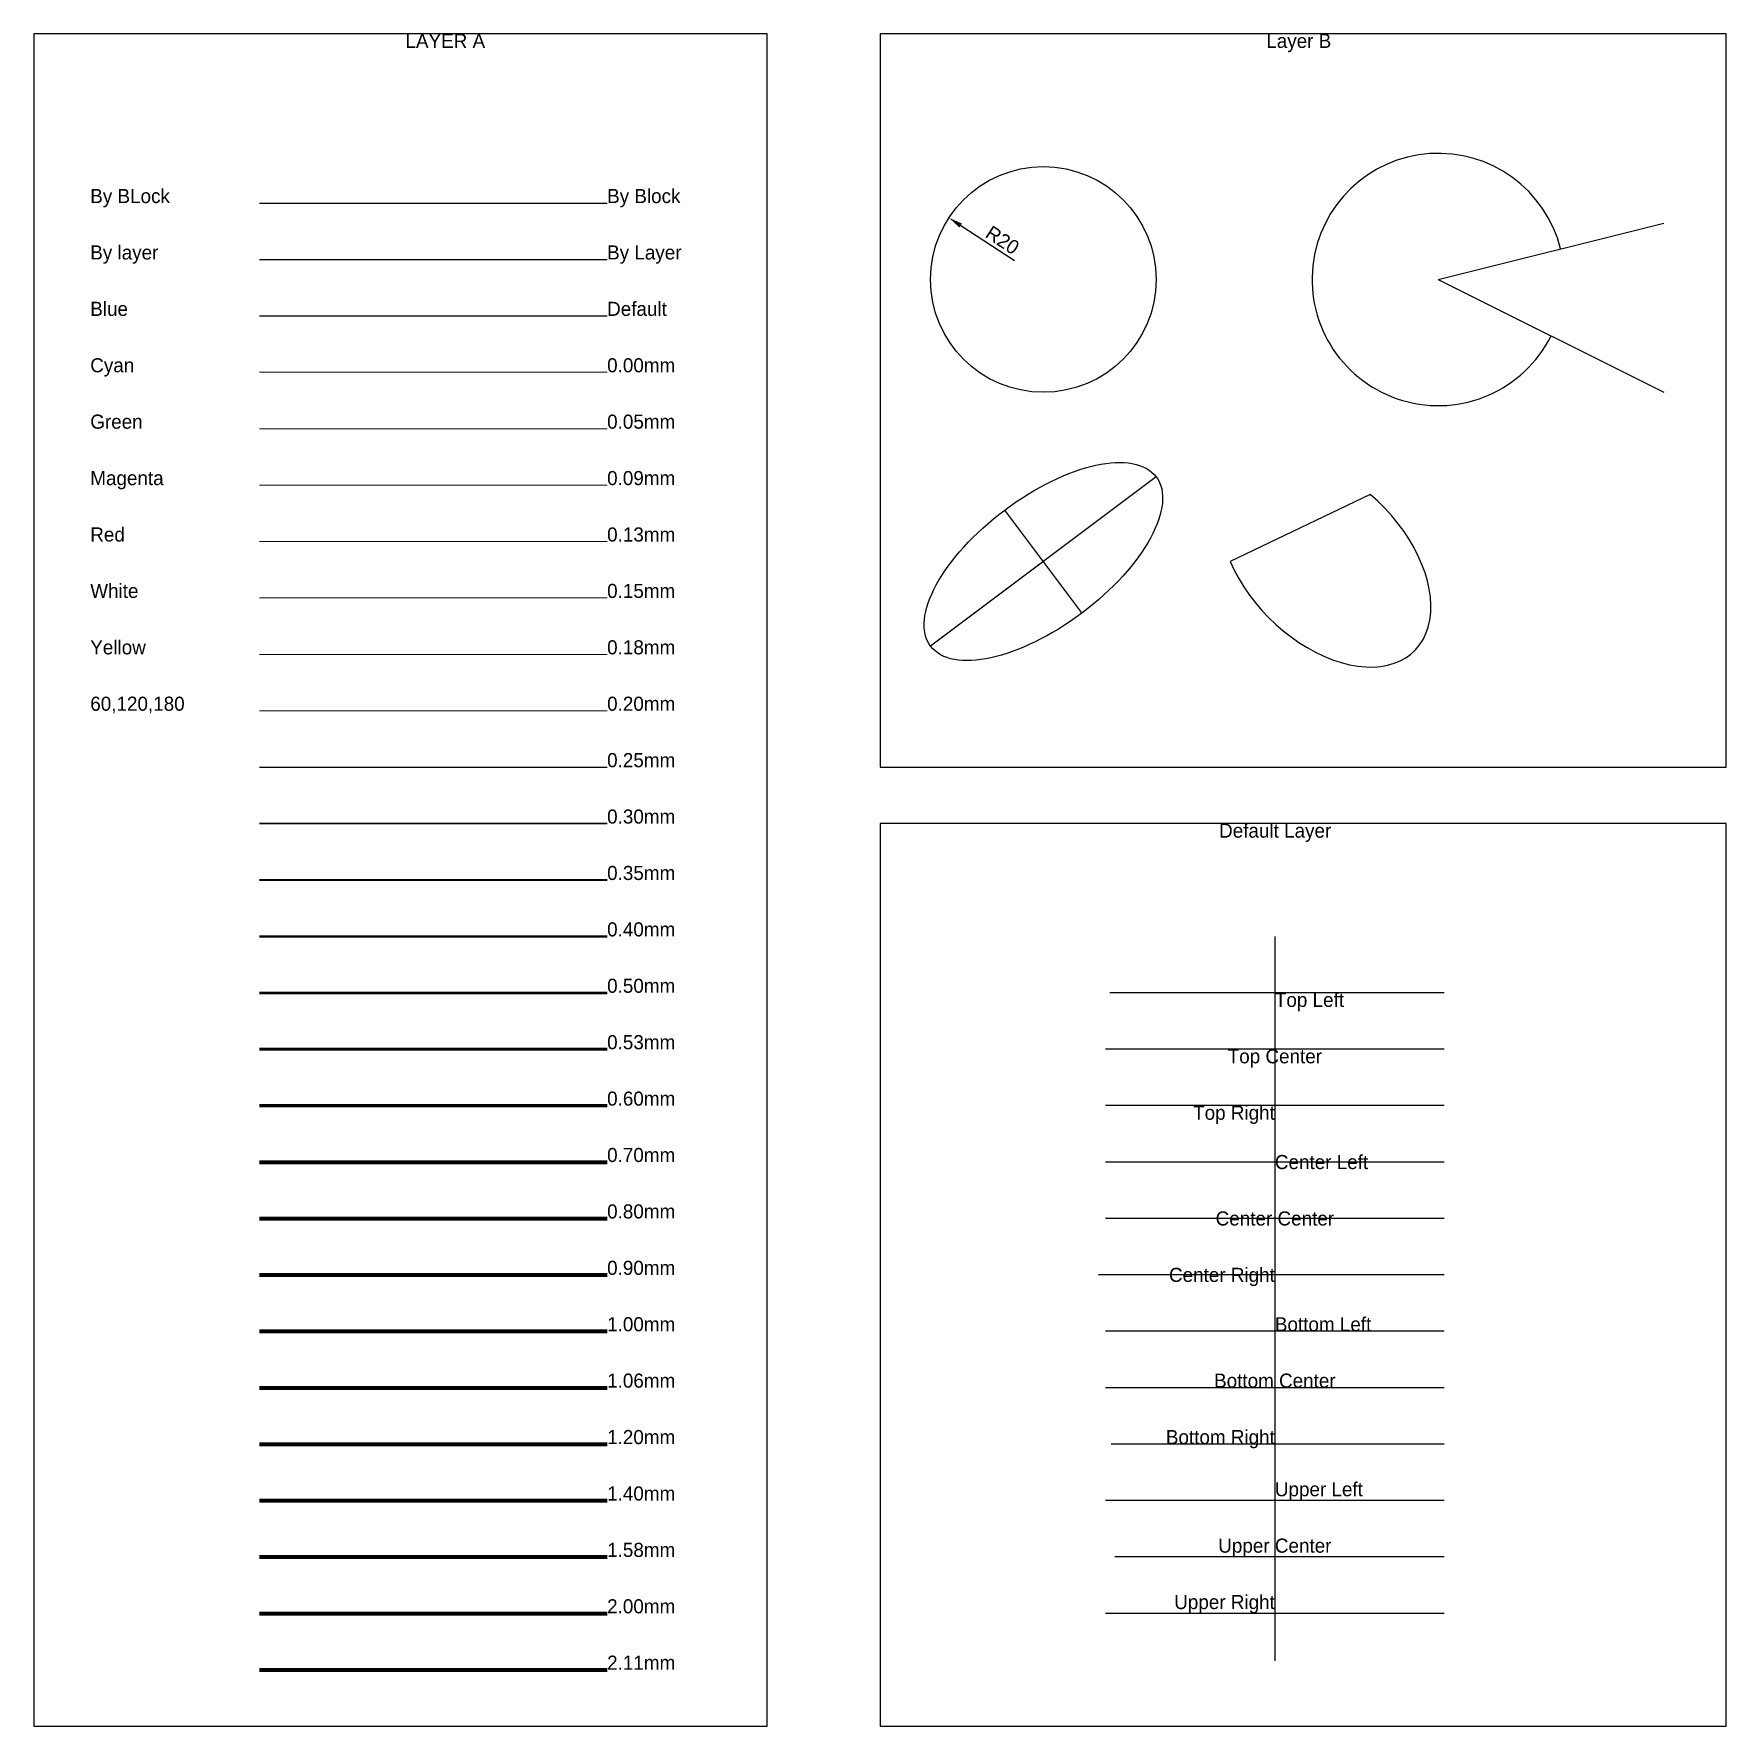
# Model space of a CAD drawing. Header units: millimetres. Extents: x -30 to 270, y 0 to 300.
import ezdxf
from ezdxf.enums import TextEntityAlignment as Align

# ---------------------------------------------------------------- set-up
doc = ezdxf.new("R2010")
doc.units = ezdxf.units.MM
doc.layers.add('Layer A', color=7, linetype='Continuous', plot=False)
doc.layers.add('Layer B', color=7, linetype='Continuous', plot=False)
doc.dimstyles.new('ISO-25', dxfattribs={"dimtxt": 2.5, "dimasz": 2.5, "dimexe": 1.25, "dimexo": 0.625, "dimtad": 1, "dimtxsty": 'Standard', "dimcen": 2.5, "dimadec": 0, "dimazin": 0, "dimtfac": 1, "dimtmove": 0, "dimatfit": 3, "dimfxl": 0, "dimarcsym": 0})

# ---------------------------------------------------------------- blocks, each defined once
blk = doc.blocks.new('*D2')
at = {"layer": 'Defpoints', "color": 0}
for p in [(132.21, 267.39), (148.96, 256.46)]:
    blk.add_point(p, dxfattribs=at)
at = {"layer": 'Layer B', "color": 0, "lineweight": -2}
blk.add_line((134.3, 266.02), (143.82, 259.81), dxfattribs=at)
at = {"layer": 'Layer B', "color": 0}
blk.add_solid([(134.53, 266.37), (134.08, 265.67), (132.21, 267.39)], dxfattribs=at)
at = {"layer": 'Layer B', "color": 0, "insert": (141.71, 263.43), "char_height": 2.5, "attachment_point": 5, "rotation": 326.8732}
blk.add_mtext('R20', dxfattribs=at)

msp = doc.modelspace()

# ---------------------------------------------------------------- linework, layer by layer
for p, q in [((168.96, 221.458), (128.96, 191.458)), ((155.805, 197.332), (142.115, 215.584)), ((190, 140), (190, 11.598)), ((220, 130), (160.766, 130)), ((220, 120), (160, 120)), ((220, 110), (160, 110)), ((220, 100), (160, 100)), ((220, 90), (160, 90)), ((220, 80), (158.758, 80)), ((220, 70), (160, 70)), ((220, 60), (160, 60)), ((220, 50), (160.989, 50)), ((220, 40), (160, 40)), ((220, 30), (161.634, 30)), ((220, 20), (160, 20))]:
    msp.add_line(p, q)
msp.add_lwpolyline([(120, 160), (120, 0), (270, 0), (270, 160)], close=True)
at = {"layer": 'Layer A', "color": 0, "lineweight": -2}
msp.add_line((10, 270), (71.627, 270), dxfattribs=at)
at = {"layer": 'Layer A'}
msp.add_line((10, 260), (71.627, 260), dxfattribs=at)
msp.add_line((10, 260), (71.627, 260), dxfattribs=at)
at = {"layer": 'Layer A', "color": 5, "lineweight": -3}
msp.add_line((10, 250), (71.627, 250), dxfattribs=at)
at = {"layer": 'Layer A', "color": 4, "lineweight": 0}
msp.add_line((10, 240), (71.627, 240), dxfattribs=at)
at = {"layer": 'Layer A', "color": 3, "lineweight": 5}
msp.add_line((10, 230), (71.627, 230), dxfattribs=at)
at = {"layer": 'Layer A', "color": 6, "lineweight": 9}
msp.add_line((10, 220), (71.627, 220), dxfattribs=at)
at = {"layer": 'Layer A', "color": 1, "lineweight": 13}
msp.add_line((10, 210), (71.627, 210), dxfattribs=at)
at = {"layer": 'Layer A', "color": 7, "lineweight": 15}
msp.add_line((10, 200), (71.627, 200), dxfattribs=at)
at = {"layer": 'Layer A', "color": 2, "lineweight": 18}
msp.add_line((10, 190), (71.627, 190), dxfattribs=at)
at = {"layer": 'Layer A', "color": 155, "lineweight": 20}
msp.add_line((10, 180), (71.627, 180), dxfattribs=at)
at = {"layer": 'Layer A', "lineweight": 25}
msp.add_line((10, 170), (71.627, 170), dxfattribs=at)
at = {"layer": 'Layer A', "lineweight": 30}
msp.add_line((10, 160), (71.627, 160), dxfattribs=at)
at = {"layer": 'Layer A', "lineweight": 35}
msp.add_line((10, 150), (71.627, 150), dxfattribs=at)
at = {"layer": 'Layer A', "lineweight": 40}
msp.add_line((10, 140), (71.627, 140), dxfattribs=at)
at = {"layer": 'Layer A', "lineweight": 50}
msp.add_line((10, 130), (71.627, 130), dxfattribs=at)
at = {"layer": 'Layer A', "lineweight": 53}
msp.add_line((10, 120), (71.627, 120), dxfattribs=at)
at = {"layer": 'Layer A', "lineweight": 60}
msp.add_line((10, 110), (71.627, 110), dxfattribs=at)
at = {"layer": 'Layer A', "lineweight": 70}
msp.add_line((10, 100), (71.627, 100), dxfattribs=at)
at = {"layer": 'Layer A', "lineweight": 80}
msp.add_line((10, 90), (71.627, 90), dxfattribs=at)
at = {"layer": 'Layer A', "lineweight": 90}
msp.add_line((10, 80), (71.627, 80), dxfattribs=at)
at = {"layer": 'Layer A', "lineweight": 100}
msp.add_line((10, 70), (71.627, 70), dxfattribs=at)
at = {"layer": 'Layer A', "lineweight": 106}
msp.add_line((10, 60), (71.627, 60), dxfattribs=at)
at = {"layer": 'Layer A', "lineweight": 120}
msp.add_line((10, 50), (71.627, 50), dxfattribs=at)
at = {"layer": 'Layer A', "lineweight": 140}
msp.add_line((10, 40), (71.627, 40), dxfattribs=at)
at = {"layer": 'Layer A', "lineweight": 158}
msp.add_line((10, 30), (71.627, 30), dxfattribs=at)
at = {"layer": 'Layer A', "lineweight": 200}
msp.add_line((10, 20), (71.627, 20), dxfattribs=at)
at = {"layer": 'Layer A', "lineweight": 211}
msp.add_line((10, 10), (71.627, 10), dxfattribs=at)
at = {"layer": 'Layer A'}
msp.add_lwpolyline([(-30, 300), (-30, 0), (100, 0), (100, 300)], close=True, dxfattribs=at)
at = {"layer": 'Layer B'}
for p, q in [((218.96, 256.458), (258.96, 266.458)), ((218.96, 256.458), (258.96, 236.458)), ((206.897, 218.363), (182.057, 206.458))]:
    msp.add_line(p, q, dxfattribs=at)
msp.add_lwpolyline([(120, 300), (120, 170), (270, 170), (270, 300)], close=True, dxfattribs=at)
msp.add_circle((148.96, 256.458), 20, dxfattribs=at)
msp.add_arc((218.96, 256.458), 22.361, 14.03624, 333.43495, dxfattribs=at)
msp.add_ellipse((148.96, 206.458), major_axis=(20, 15), ratio=0.4563179, dxfattribs=at)
msp.add_ellipse((198.96, 206.458), major_axis=(15.811, -15.811), ratio=0.6324555, start_param=4.1484463, end_param=7.9798045, dxfattribs=at)

# ---------------------------------------------------------------- texts
for s, p in [('Default Layer', (200, 160)), ('Top Right', (190, 110))]:
    msp.add_text(s, height=2.5).set_placement(p, align=Align.TOP_RIGHT)
msp.add_text('Top Left', height=2.5).set_placement((190, 130), align=Align.TOP_LEFT)
msp.add_text('Top Center', height=2.5).set_placement((190, 120), align=Align.TOP_CENTER)
msp.add_text('Center Left', height=2.5).set_placement((190, 100), align=Align.MIDDLE_LEFT)
msp.add_text('Center Center', height=2.5).set_placement((190, 90), align=Align.MIDDLE_CENTER)
msp.add_text('Center Right', height=2.5).set_placement((190, 80), align=Align.MIDDLE_RIGHT)
msp.add_text('Bottom Left', height=2.5).set_placement((190, 70))
msp.add_text('Bottom Center', height=2.5).set_placement((190, 60), align=Align.CENTER)
msp.add_text('Bottom Right', height=2.5).set_placement((190, 50), align=Align.RIGHT)
msp.add_text('Upper Left', height=2.5).set_placement((190, 40), align=Align.BOTTOM_LEFT)
msp.add_text('Upper Center', height=2.5).set_placement((190, 30), align=Align.BOTTOM_CENTER)
msp.add_text('Upper Right', height=2.5).set_placement((190, 20), align=Align.BOTTOM_RIGHT)
at = {"layer": 'Layer A'}
msp.add_text('LAYER A', height=2.5, dxfattribs=at).set_placement((50, 300), align=Align.TOP_RIGHT)
for s, p in [('By BLock', (-20, 270)), ('By Block', (71.627, 270)), ('By layer', (-20, 260)), ('By Layer', (71.627, 260)), ('Blue', (-20, 250)), ('Default', (71.627, 250)), ('Cyan', (-20, 240)), ('0.00mm', (71.627, 240)), ('Green', (-20, 230)), ('0.05mm', (71.627, 230)), ('Magenta', (-20, 220)), ('0.09mm', (71.627, 220)), ('Red', (-20, 210)), ('0.13mm', (71.627, 210)), ('White', (-20, 200)), ('0.15mm', (71.627, 200)), ('Yellow', (-20, 190)), ('0.18mm', (71.627, 190)), ('60,120,180', (-20, 180)), ('0.20mm', (71.627, 180)), ('0.25mm', (71.627, 170)), ('0.30mm', (71.627, 160)), ('0.35mm', (71.627, 150)), ('0.40mm', (71.627, 140)), ('0.50mm', (71.627, 130)), ('0.53mm', (71.627, 120)), ('0.60mm', (71.627, 110)), ('0.70mm', (71.627, 100)), ('0.80mm', (71.627, 90)), ('0.90mm', (71.627, 80)), ('1.00mm', (71.627, 70)), ('1.06mm', (71.627, 60)), ('1.20mm', (71.626, 50)), ('1.40mm', (71.627, 40)), ('1.58mm', (71.627, 30)), ('2.00mm', (71.627, 20)), ('2.11mm', (71.627, 10))]:
    msp.add_text(s, height=2.5, dxfattribs=at).set_placement(p)
at = {"layer": 'Layer B'}
msp.add_text('Layer B', height=2.5, dxfattribs=at).set_placement((200, 300), align=Align.TOP_RIGHT)

# ---------------------------------------------------------------- dimensions: what is measured, and where the dimension line sits
dim = msp.add_radius_dim(center=(148.96, 256.458), mpoint=(132.211, 267.388), dimstyle='ISO-25', dxfattribs=at)
dim.commit()
dim.dimension.update_dxf_attribs({"geometry": '*D2', "text_midpoint": (140.682, 261.86), "dimtype": 164})

doc.saveas('drawing.dxf')
